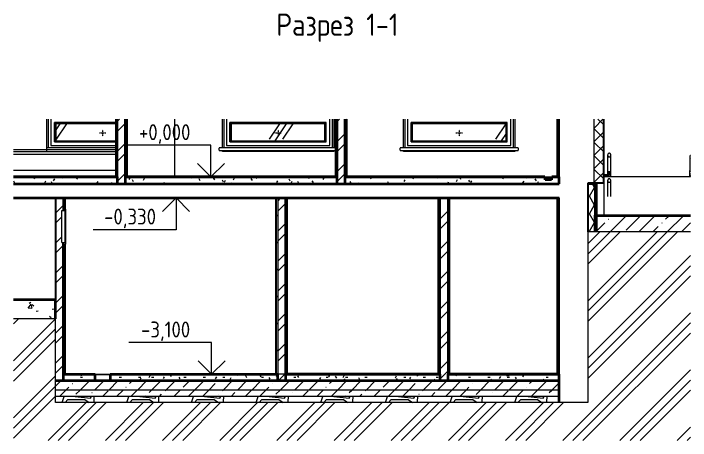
# Model space of a CAD drawing. Header units: millimetres. Extents: x -215207 to 92095, y -30385 to 123050.
# Drawn here: x -108453 to -97820, y 104036 to 110744 of the extents above; entities that cross this region are included whole.
import ezdxf

# ---------------------------------------------------------------- set-up
doc = ezdxf.new("R2010")
doc.units = ezdxf.units.MM
doc.linetypes.add('ADSK_Штриховая_ш2 п1_5', pattern=[4.5, 3, -1.5])
for name, color, linetype, lineweight in [('Балясины', 7, 'Continuous', 9), ('Воздухораспределители', 7, 'Continuous', 18), ('Высотные отметки', 7, 'Continuous', 9), ('Графика', 7, 'Continuous', 20), ('Каркас_Импост', 7, 'Continuous', 9), ('Лестницы', 7, 'Continuous', 9), ('Линии', 7, 'Continuous', 9), ('Оборудование', 7, 'Continuous', 20), ('Общие ребра', 7, 'Continuous', 18), ('Ограждение', 7, 'Continuous', 9), ('Окна', 7, 'Continuous', 9), ('Перекрытия', 7, 'Continuous', 18), ('Подоконник_Верхний брус', 7, 'Continuous', 9), ('Поручни', 7, 'Continuous', 9), ('Потолки', 7, 'Continuous', 9), ('Стены', 7, 'Continuous', 18), ('Стены разрез', 7, 'Continuous', 30), ('Стены штриховка', 7, 'Continuous', 9), ('Типовые аннотации', 7, 'Continuous', 20), ('Штриховка поверхностей', 7, 'Continuous', 9), ('Элементы узлов', 7, 'Continuous', 30)]:
    doc.layers.add(name, color=color, linetype=linetype, lineweight=lineweight)
doc.styles.add('GOST Common', font='GOST_Common.ttf', dxfattribs={"width": 0.9, "height": 250})
doc.styles.add('GOST Common_4', font='GOST_Common.ttf', dxfattribs={"width": 0.9, "height": 3.5})
pattern_1 = [(236.31, (23964.9, 2514.6), (-1777.996, -3556), [641.07, -5769.6]), (236.31, (24000.47, 2407.9), (-1777.996, -3556), [384.64, -6026.03]), (236.31, (23787.1, 2407.9), (-1777.996, -3556), [384.64, -6026.03])]
pattern_2 = [(0, (3544.09, 1600), (406.4, 101.6), [33.528, -271.272, 33.528, -271.272, -1625.6]), (0, (3544.09, 1600), (406.4, 101.6), [-609.6, 33.528, -576.072, 33.528, -271.272, -711.2]), (0, (3544.09, 1600), (406.4, 101.6), [-1524, 33.528, -169.672, 33.528, -474.472]), (120, (3696.49, 1650.8), (-291.1882, 301.1527), [33.528, -271.272, 33.528, -271.272, -1625.6]), (120, (3696.49, 1650.8), (-291.1882, 301.1527), [-609.6, 33.528, -576.072, 33.528, -271.272, -711.2]), (120, (3696.49, 1650.8), (-291.1882, 301.1527), [-1524, 33.528, -169.672, 33.528, -474.472]), (240, (3747.29, 1854), (-115.2118, -402.7527), [33.528, -271.272, 33.528, -271.272, -1625.6]), (240, (3747.29, 1854), (-115.2118, -402.7527), [-609.6, 33.528, -576.072, 33.528, -271.272, -711.2]), (240, (3747.29, 1854), (-115.2118, -402.7527), [-1524, 33.528, -169.672, 33.528, -474.472])]
pattern_3 = [(45, (3544.1, 1600), (-235.732, 235.732), []), (45, (3701.24, 1600), (-235.732, 235.732), [])]
pattern_4 = [(45, (3544.1, 1600), (-224.506, 224.506), []), (45, (3768.6, 1600), (-224.506, 224.506), [396.875, -79.375, 3.353, -76.022])]
pattern_5 = [(45, (3544.1, 1600), (-212.132, 212.132), [])]

# ---------------------------------------------------------------- blocks, each defined once
blk = doc.blocks.new('BIMLIB_Окно_Двустворчатое_VEKA_СФрамугойСнизу_ГОСТ30674_без линий - Ж_ОК-5_2220х1750-3833933-Разрез 2')
at = {"layer": 'Окна'}
h = blk.add_hatch(dxfattribs=at)
h.set_pattern_fill('FP_1', color=256, style=0, pattern_type=2)
h.set_pattern_definition(pattern_1)
h.paths.add_polyline_path([(19857, 568), (20299, 568), (20299, 835), (19357, 835), (19357, 568), (19691, 568)])
at = {"layer": 'Каркас_Импост'}
for p, q in [((19282, 906), (19282, 493)), ((19338, 549), (19338, 854)), ((19338, 854), (20299, 854)), ((19339, 853), (19338, 854)), ((19340, 852), (19339, 853)), ((19339, 853), (19339, 550)), ((20299, 853), (19339, 853)), ((19340, 852), (19340, 551)), ((20299, 852), (19340, 852)), ((19355, 566), (19355, 837)), ((19355, 837), (20299, 837)), ((19357, 835), (19355, 837)), ((19357, 835), (19357, 568)), ((20299, 835), (19357, 835)), ((19339, 550), (19338, 549)), ((19338, 549), (20299, 549)), ((19340, 551), (19339, 550)), ((19339, 550), (20299, 550)), ((19340, 551), (20299, 551)), ((19357, 568), (19355, 566)), ((19355, 566), (20299, 566)), ((19357, 568), (20299, 568)), ((19282, 493), (20299, 493))]:
    blk.add_line(p, q, dxfattribs=at)
at = {"layer": 'Окна'}
blk.add_line((19245, 455), (19245, 906), dxfattribs=at)
at = {"layer": 'Окна', "linetype": 'ADSK_Штриховая_ш2 п1_5'}
for p, q in [((20044, 690), (20144, 690)), ((20094, 740), (20094, 640))]:
    blk.add_line(p, q, dxfattribs=at)
at = {"layer": 'Подоконник_Верхний брус'}
blk.add_line((20299, 455), (19219, 455), dxfattribs=at)
blk = doc.blocks.new('BIMLIB_Окно_Двустворчатое_VEKA_СФрамугойСнизу_ГОСТ30674_без линий - Ж_ОК-5_2220х1750-V1-Разрез 2')
at = {"layer": 'Окна'}
h = blk.add_hatch(dxfattribs=at)
h.set_pattern_fill('FP_1', color=256, style=0, pattern_type=2)
h.set_pattern_definition(pattern_1)
h.paths.add_polyline_path([(25672, 568), (26431, 568), (26431, 835), (24957, 835), (24957, 568), (25506, 568)])
at = {"layer": 'Каркас_Импост'}
for p, q in [((24882, 906), (24882, 493)), ((24938, 549), (24938, 854)), ((24938, 854), (26450, 854)), ((24939, 853), (24938, 854)), ((24940, 852), (24939, 853)), ((24939, 853), (24939, 550)), ((26449, 853), (24939, 853)), ((24940, 852), (24940, 551)), ((26448, 852), (24940, 852)), ((26449, 853), (26448, 852)), ((26448, 551), (26448, 852)), ((26450, 854), (26449, 853)), ((26449, 550), (26449, 853)), ((26450, 549), (26450, 854)), ((26506, 493), (26506, 906)), ((24955, 566), (24955, 837)), ((24955, 837), (26433, 837)), ((24957, 835), (24955, 837)), ((24957, 835), (24957, 568)), ((26431, 835), (24957, 835)), ((26433, 837), (26431, 835)), ((26431, 568), (26431, 835)), ((26433, 566), (26433, 837)), ((24939, 550), (24938, 549)), ((24938, 549), (26450, 549)), ((24940, 551), (24939, 550)), ((24939, 550), (26449, 550)), ((24940, 551), (26448, 551)), ((24957, 568), (24955, 566)), ((24955, 566), (26433, 566)), ((24957, 568), (26431, 568)), ((26431, 568), (26433, 566)), ((26448, 551), (26449, 550)), ((26449, 550), (26450, 549)), ((24882, 493), (26506, 493))]:
    blk.add_line(p, q, dxfattribs=at)
at = {"layer": 'Окна'}
for p, q in [((24845, 455), (24845, 906)), ((26543, 906), (26543, 455))]:
    blk.add_line(p, q, dxfattribs=at)
at = {"layer": 'Окна', "linetype": 'ADSK_Штриховая_ш2 п1_5'}
for p, q in [((25644, 690), (25744, 690)), ((25694, 740), (25694, 640))]:
    blk.add_line(p, q, dxfattribs=at)
at = {"layer": 'Подоконник_Верхний брус'}
for p, q in [((26619, 455), (24769, 455)), ((24769, 455), (24769, 453)), ((24769, 420), (24769, 453)), ((26619, 453), (26619, 455)), ((26619, 453), (26619, 420)), ((24769, 420), (24769, 415)), ((24769, 415), (26619, 415)), ((26619, 415), (26619, 420))]:
    blk.add_line(p, q, dxfattribs=at)
blk = doc.blocks.new('BIMLIB_Окно_Двустворчатое_VEKA_СФрамугойСнизу_ГОСТ30674_без линий - Ж_ОК-5_2220х1750-V2-Разрез 2')
at = {"layer": 'Окна'}
h = blk.add_hatch(dxfattribs=at)
h.set_pattern_fill('FP_1', color=256, style=0, pattern_type=2)
h.set_pattern_definition(pattern_1)
h.paths.add_polyline_path([(22112, 568), (23586, 568), (23586, 835), (22112, 835), (22112, 590)])
at = {"layer": 'Каркас_Импост'}
for p, q in [((22037, 906), (22037, 493)), ((22093, 549), (22093, 854)), ((22093, 854), (23605, 854)), ((22094, 853), (22093, 854)), ((22095, 852), (22094, 853)), ((22094, 853), (22094, 550)), ((23604, 853), (22094, 853)), ((22095, 852), (22095, 551)), ((23603, 852), (22095, 852)), ((23604, 853), (23603, 852)), ((23603, 551), (23603, 852)), ((23605, 854), (23604, 853)), ((23604, 550), (23604, 853)), ((23605, 549), (23605, 854)), ((23661, 493), (23661, 906)), ((22110, 566), (22110, 837)), ((22110, 837), (23588, 837)), ((22112, 835), (22110, 837)), ((22112, 835), (22112, 568)), ((23586, 835), (22112, 835)), ((23588, 837), (23586, 835)), ((23586, 568), (23586, 835)), ((23588, 566), (23588, 837)), ((22094, 550), (22093, 549)), ((22093, 549), (23605, 549)), ((22095, 551), (22094, 550)), ((22094, 550), (23604, 550)), ((22095, 551), (23603, 551)), ((22112, 568), (22110, 566)), ((22110, 566), (23588, 566)), ((22112, 568), (23586, 568)), ((23586, 568), (23588, 566)), ((23603, 551), (23604, 550)), ((23604, 550), (23605, 549)), ((22037, 493), (23661, 493))]:
    blk.add_line(p, q, dxfattribs=at)
at = {"layer": 'Окна'}
for p, q in [((22000, 455), (22000, 906)), ((23698, 906), (23698, 455))]:
    blk.add_line(p, q, dxfattribs=at)
at = {"layer": 'Окна', "linetype": 'ADSK_Штриховая_ш2 п1_5'}
for p, q in [((22799, 690), (22899, 690)), ((22849, 740), (22849, 640))]:
    blk.add_line(p, q, dxfattribs=at)
at = {"layer": 'Подоконник_Верхний брус'}
for p, q in [((23749, 455), (21924, 455)), ((21924, 455), (21924, 453)), ((21924, 420), (21924, 453)), ((21924, 420), (21924, 415)), ((21924, 415), (23749, 415))]:
    blk.add_line(p, q, dxfattribs=at)
blk = doc.blocks.new('Ограждение - Ограждение-3893373-Разрез 2')
at = {"layer": 'Ограждение'}
for p in [(29316, 314), (29316, 89)]:
    blk.add_line(p, (29316, 94), dxfattribs=at)
at = {"layer": 'Поручни', "flags": 128}
for points in [[(29327, 338), (29327, 337), (29322, 333), (29319, 327), (29317, 321), (29316, 314)], [(29316, 314), (29317, 308), (29319, 301), (29322, 296), (29327, 291), (29327, 291)]]:
    blk.add_lwpolyline(points, dxfattribs=at)
blk = doc.blocks.new('Тип верхнего поручня - D50 шаг 75-6065768-Разрез 2')
at = {"layer": 'Ограждение', "flags": 128}
for points in [[(29316, 29), (29316, 29), (29316, 29), (29316, 29), (29316, 29), (29316, 29), (29316, 30), (29316, 30), (29316, 31), (29316, 31), (29316, 32), (29316, 32), (29316, 33), (29316, 34), (29316, 34), (29316, 35), (29316, 36), (29316, 37), (29316, 38), (29316, 39), (29316, 40), (29316, 41), (29316, 42), (29316, 43), (29316, 45), (29316, 46), (29316, 47), (29316, 48), (29316, 50), (29316, 51), (29316, 53), (29316, 54), (29316, 55), (29316, 57), (29316, 58), (29316, 60), (29316, 61), (29316, 63), (29316, 64), (29316, 66), (29316, 67), (29316, 69), (29316, 70), (29316, 72), (29316, 73), (29316, 75), (29316, 76), (29316, 78), (29316, 79), (29316, 80), (29316, 82), (29316, 83), (29316, 84), (29316, 86), (29316, 87), (29316, 88), (29316, 89), (29316, 91), (29316, 92), (29316, 93), (29316, 94), (29316, 95), (29316, 96), (29316, 97), (29316, 97), (29316, 98), (29316, 99), (29316, 100)], [(29316, 33), (29316, 32), (29316, 31), (29316, 31), (29316, 30), (29316, 30), (29316, 30), (29316, 29), (29316, 29), (29316, 29), (29316, 29), (29316, 29), (29316, 29)], [(29327, 8), (29327, 8), (29326, 9), (29325, 9), (29325, 10), (29324, 10), (29323, 11), (29322, 12), (29322, 13), (29321, 13), (29321, 14), (29320, 15), (29319, 16), (29319, 17), (29319, 18), (29318, 19), (29318, 20), (29317, 20), (29317, 21), (29317, 22), (29317, 23), (29316, 24), (29316, 25), (29316, 26), (29316, 27), (29316, 28), (29316, 29)]]:
    blk.add_lwpolyline(points, dxfattribs=at)
at = {"layer": 'Ограждение'}
for centre, major_axis, start_param, end_param in [((29341, 100), (-25, 0), 0, 0.260566), ((29341, 33), (25, 0), 2.160492, 4.122693), ((29341, 100), (25, 0), 3.403392, 3.663252), ((29341, 100), (25, 0), 3.665191, 4.122693)]:
    blk.add_ellipse(centre, major_axis=major_axis, ratio=0.894427, start_param=start_param, end_param=end_param, dxfattribs=at)
blk = doc.blocks.new('Тип верхнего поручня - Верхний поручень_Внутренний_-3893376-Разрез 2')
at = {"layer": 'Ограждение'}
for p in [(29316, 314), (29316, 89)]:
    blk.add_line(p, (29316, 94), dxfattribs=at)
at = {"layer": 'Ограждение', "flags": 128}
for points in [[(29327, 338), (29327, 337), (29322, 333), (29319, 327), (29317, 321), (29316, 314)], [(29316, 314), (29317, 308), (29319, 301), (29322, 296), (29327, 291), (29327, 291)]]:
    blk.add_lwpolyline(points, dxfattribs=at)
blk = doc.blocks.new('Ограждение - Ограждение-4427602-Разрез 2')
at = {"layer": 'Поручни', "lineweight": 9}
for p, q in [((20299, 424), (18694, 424)), ((18694, 400), (20299, 400)), ((20299, 350), (18694, 350)), ((20299, 100), (18694, 100))]:
    blk.add_line(p, q, dxfattribs=at)
blk = doc.blocks.new('Решетка - ячеистая гладкая Grent-5751233-Разрез 2')
at = {"layer": 'Оборудование', "lineweight": 9}
h = blk.add_hatch(dxfattribs=at)
h.set_pattern_fill('FP_11', color=256, style=0, pattern_type=2)
h.set_pattern_definition([(0, (27094.023, -11), (0, 30), []), (90, (27094.023, -11), (-30, 2e-15), [])])
h.paths.add_polyline_path([(27149, -22), (27149, 0), (27039, 0), (27039, -22)])
at = {"layer": 'Оборудование'}
for p, q in [((27039, 0), (27149, 0)), ((27039, -22), (27039, 0)), ((27149, -22), (27039, -22)), ((27149, 0), (27149, -22))]:
    blk.add_line(p, q, dxfattribs=at)
blk = doc.blocks.new('ADSK_Решетка вентиляционная жалюзийная_Вытяжная1 - Решетка вытяжная_Однорядная-6109785-Разрез 2')
at = {"layer": 'Воздухораспределители'}
for p, q in [((19454, -1030), (19454, -530)), ((19454, -530), (19504, -530)), ((19504, -1055), (19504, -505)), ((19504, -505), (19509, -505)), ((19509, -505), (19509, -1055)), ((19454, -1030), (19504, -1030)), ((19504, -1055), (19509, -1055))]:
    blk.add_line(p, q, dxfattribs=at)
blk = doc.blocks.new('Ограждение - Ограждение-6253361-Разрез 2')
at = {"layer": 'Ограждение'}
for p, q in [((28026, 342), (28026, 34)), ((28076, 0), (28076, 342)), ((28026, 20), (28026, 0)), ((28026, -58), (28026, -306)), ((28076, -306), (28076, -58))]:
    blk.add_line(p, q, dxfattribs=at)
at = {"layer": 'Поручни', "flags": 128}
for points in [[(28076, 342), (28075, 349), (28073, 355), (28070, 361), (28065, 365), (28060, 368), (28054, 370), (28048, 370), (28042, 368), (28037, 365), (28032, 361), (28029, 355), (28027, 349), (28026, 342)], [(28026, 342), (28027, 336), (28029, 329), (28032, 324), (28037, 319), (28042, 316), (28048, 315), (28054, 315), (28060, 316), (28065, 319), (28070, 324), (28073, 329), (28075, 336), (28076, 342)], [(28076, -58), (28075, -51), (28073, -45), (28070, -39), (28065, -35), (28060, -32), (28054, -30), (28048, -30), (28042, -32), (28037, -35), (28032, -39), (28029, -45), (28027, -51), (28026, -58)], [(28026, -58), (28027, -64), (28029, -71), (28032, -76), (28037, -81), (28042, -84), (28048, -85), (28054, -85), (28060, -84), (28065, -81), (28070, -76), (28073, -71), (28075, -64), (28076, -58)]]:
    blk.add_lwpolyline(points, dxfattribs=at)
blk = doc.blocks.new('Тип перил - Перила_Внутренний_-6253388-Разрез 2')
at = {"layer": 'Ограждение'}
for p, q in [((28026, 342), (28026, 34)), ((28076, 0), (28076, 342)), ((28026, 20), (28026, 0))]:
    blk.add_line(p, q, dxfattribs=at)
at = {"layer": 'Ограждение', "flags": 128}
for points in [[(28076, 342), (28075, 349), (28073, 355), (28070, 361), (28065, 365), (28060, 368), (28054, 370), (28048, 370), (28042, 368), (28037, 365), (28032, 361), (28029, 355), (28027, 349), (28026, 342)], [(28026, 342), (28027, 336), (28029, 329), (28032, 324), (28037, 319), (28042, 316), (28048, 315), (28054, 315), (28060, 316), (28065, 319), (28070, 324), (28073, 329), (28075, 336), (28076, 342)]]:
    blk.add_lwpolyline(points, dxfattribs=at)
blk = doc.blocks.new('Тип перил - Перила_Внутренний_-6253401-Разрез 2')
at = {"layer": 'Ограждение'}
for p, q in [((28026, -58), (28026, -306)), ((28076, -306), (28076, -58))]:
    blk.add_line(p, q, dxfattribs=at)
at = {"layer": 'Ограждение', "flags": 128}
for points in [[(28076, -58), (28075, -51), (28073, -45), (28070, -39), (28065, -35), (28060, -32), (28054, -30), (28048, -30), (28042, -32), (28037, -35), (28032, -39), (28029, -45), (28027, -51), (28026, -58)], [(28026, -58), (28027, -64), (28029, -71), (28032, -76), (28037, -81), (28042, -84), (28048, -85), (28054, -85), (28060, -84), (28065, -81), (28070, -76), (28073, -71), (28075, -64), (28076, -58)]]:
    blk.add_lwpolyline(points, dxfattribs=at)
blk = doc.blocks.new('ADSK_Ограждение_Опоры_Г_образная - D15 высота60 консоль80-16089-Разрез 2')
at = {"layer": 'Ограждение'}
for p, q in [((28036, 34), (27971, 34)), ((27971, 34), (27971, 19)), ((27971, 19), (28036, 19)), ((28044, 87), (28044, 42)), ((28059, 42), (28059, 87))]:
    blk.add_line(p, q, dxfattribs=at)
at = {"layer": 'Ограждение', "flags": 128}
for points in [[(28036, 19), (28037, 19), (28038, 20), (28039, 20), (28040, 20), (28040, 20), (28041, 20), (28042, 20), (28043, 21), (28044, 21), (28045, 21), (28046, 22), (28046, 22), (28047, 22), (28048, 23), (28049, 23), (28049, 24), (28050, 24), (28051, 25), (28052, 26), (28052, 26), (28053, 27), (28053, 28), (28054, 28), (28054, 29), (28055, 30), (28055, 31), (28056, 31), (28056, 32), (28057, 33), (28057, 34), (28057, 35), (28058, 35), (28058, 36), (28058, 37), (28058, 38), (28058, 39), (28058, 40), (28058, 41), (28059, 42), (28059, 42)], [(28044, 42), (28044, 42), (28043, 41), (28043, 41), (28043, 41), (28043, 40), (28043, 40), (28043, 40), (28043, 40), (28043, 39), (28043, 39), (28043, 39), (28043, 38), (28043, 38), (28042, 38), (28042, 38), (28042, 37), (28042, 37), (28042, 37), (28041, 37), (28041, 37), (28041, 36), (28041, 36), (28041, 36), (28040, 36), (28040, 36), (28040, 35), (28040, 35), (28039, 35), (28039, 35), (28039, 35), (28038, 35), (28038, 35), (28038, 35), (28038, 35), (28037, 35), (28037, 35), (28037, 34), (28036, 34), (28036, 34), (28036, 34)]]:
    blk.add_lwpolyline(points, dxfattribs=at)
blk = doc.blocks.new('Ограждение - Ограждение-6671668-Разрез 2')
at = {"layer": 'Поручни', "lineweight": 9}
for p, q in [((19219, 400), (19219, 424)), ((20299, 424), (19219, 424)), ((19219, 400), (20299, 400))]:
    blk.add_line(p, q, dxfattribs=at)
blk = doc.blocks.new('Высотные отметки - Стрелка вниз-12094-Разрез 2')
at = {"layer": 'Типовые аннотации'}
for p, q in [((21546, -330), (20946, -330)), ((21246, -330), (21034, -542)), ((21246, -330), (21246, -830)), ((21246, -330), (21458, -542)), ((21246, -830), (19946, -830))]:
    blk.add_line(p, q, dxfattribs=at)
blk = doc.blocks.new('Высотные отметки - Стрелка вверх-12093-Разрез 2')
at = {"layer": 'Типовые аннотации'}
for p, q in [((21805, -2600), (20505, -2600)), ((21805, -3100), (21805, -2600)), ((21805, -3100), (21593, -2888)), ((21805, -3100), (22017, -2888)), ((22105, -3100), (21505, -3100))]:
    blk.add_line(p, q, dxfattribs=at)
blk = doc.blocks.new('Разрез 1-1 новый')
at = {"layer": 'Лестницы'}
h = blk.add_hatch(dxfattribs=at)
h.set_pattern_fill('FP_4', color=256, style=0, pattern_type=2)
h.set_pattern_definition(pattern_3)
h.paths.add_polyline_path([(9309, -285), (9973, -285), (9973, -270), (8460, -270), (8460, -285), (8976, -285)])
h = blk.add_hatch(dxfattribs=at)
h.set_pattern_fill('FP_8', color=256, style=0, pattern_type=2)
h.set_pattern_definition(pattern_4)
h.paths.add_polyline_path([(9973, -533), (9973, -285), (8460, -285), (8460, -533), (9309, -533)])
at = {"layer": 'Перекрытия', "lineweight": 9}
h = blk.add_hatch(dxfattribs=at)
h.set_pattern_fill('FP_4', color=256, style=0, pattern_type=2)
h.set_pattern_definition(pattern_3)
h.paths.add_polyline_path([(-660, 320), (975, 320), (975, 330), (-660, 330)])
h = blk.add_hatch(dxfattribs=at)
h.set_pattern_fill('FP_3', color=256, style=0, pattern_type=2)
h.set_pattern_definition(pattern_2)
h.paths.add_polyline_path([(-660, 317), (975, 317), (975, 320), (-660, 320)])
h = blk.add_hatch(dxfattribs=at)
h.set_pattern_fill('FP_4', color=256, style=0, pattern_type=2)
h.set_pattern_definition(pattern_3)
h.paths.add_polyline_path([(7795, 320), (7910, 320), (7910, 330), (7795, 330), (7795, 320)])
h.paths.add_polyline_path([(1095, 320), (4425, 320), (4425, 330), (1095, 330)])
h.paths.add_polyline_path([(7685, 320), (7685, 330), (4545, 330), (4545, 320), (7647, 320)])
h = blk.add_hatch(dxfattribs=at)
h.set_pattern_fill('FP_3', color=256, style=0, pattern_type=2)
h.set_pattern_definition(pattern_2)
h.paths.add_polyline_path([(7795, 317), (7910, 317), (7910, 320), (7795, 320), (7795, 317)])
h.paths.add_polyline_path([(2995, 317), (4425, 317), (4425, 320), (1095, 320), (1095, 317), (2663, 317)])
h.paths.add_polyline_path([(7685, 317), (7685, 320), (4545, 320), (4545, 317), (7647, 317)])
h = blk.add_hatch(dxfattribs=at)
h.set_pattern_fill('FP_3', color=256, style=0, pattern_type=2)
h.set_pattern_definition(pattern_2)
h.paths.add_polyline_path([(-660, 220), (975, 220), (975, 317), (-660, 317)])
h = blk.add_hatch(dxfattribs=at)
h.set_pattern_fill('FP_3', color=256, style=0, pattern_type=2)
h.set_pattern_definition(pattern_2)
h.paths.add_polyline_path([(4545, 220), (7910, 220), (7910, 314), (7795, 314), (7795, 308), (7790, 308), (7790, 281), (7690, 281), (7690, 308), (7685, 308), (7685, 314), (4545, 314)])
h.paths.add_polyline_path([(1334, 220), (4425, 220), (4425, 314), (1095, 314), (1095, 220)])
h = blk.add_hatch(dxfattribs=at)
h.set_pattern_fill('FP_6', color=256, style=0, pattern_type=2)
h.set_pattern_definition([(50, (3544.1, 1600), (728.737, -63.756), [76.2, -838.2]), (355, (3544.1, 1600), (-140.97, 764.23), [60.96, -670.56]), (100.451, (3604.8, 1594.7), (587.77, 700.47), [64.76, -712.36]), (46.184, (3544.1, 1803.2), (1084.32, -168.17), [114.3, -1257.3]), (96.636, (3634.4, 1789.2), (949.61, 989.7), [97.14, -1068.54]), (351.184, (3544.1, 1803.2), (949.62, 989.7), [91.44, -1005.84]), (21, (3645.7, 1752.4), (606.46, -409.06), [76.2, -838.2]), (326, (3645.7, 1752.4), (247.21, 736.75), [60.96, -670.56]), (71.451, (3696.2, 1718.3), (853.67, 327.685), [64.76, -712.36]), (37.5, (3544.1, 1600), (12.355, 338.22), [33.528, -628.904, 33.528, -647.192, -673.1]), (37.5, (3544.1, 1600), (12.355, 338.22), [-1343.15, 33.53, -639.57]), (7.5, (3544.1, 1600), (267.28, 400.722), [33.528, -354.584, 33.528, -613.664, -256.54]), (7.5, (3544.1, 1600), (267.28, 400.722), [-1035.304, 33.53, -223.01]), (327.5, (3317.52, 1600), (542.363, -22.915), [33.528, -220.472, 33.528, -758.952, -1051.56]), (327.5, (3317.52, 1600), (542.363, -22.915), [-1046.48, 33.53, -1018.03]), (317.5, (3215.9, 1600), (592.517, 101.707), [33.53, -296.67, 33.53, -492.76, -746.76]), (317.5, (3215.9, 1600), (592.517, 101.707), [-856.49, 33.53, -713.23])])
h.paths.add_polyline_path([(0, -1900), (0, -1600), (-660, -1600), (-660, -1900)])
h = blk.add_hatch(dxfattribs=at)
h.set_pattern_fill('FP_8', color=256, style=0, pattern_type=2)
h.set_pattern_definition(pattern_4)
h.paths.add_polyline_path([(4657, -3020), (7910, -3020), (7910, -2870), (0, -2870), (0, -3020), (1998, -3020)])
h = blk.add_hatch(dxfattribs=at)
h.set_pattern_fill('FP_4', color=256, style=0, pattern_type=2)
h.set_pattern_definition(pattern_3)
h.paths.add_polyline_path([(620, -2785), (620, -2775), (120, -2770), (120, -2780)])
h.paths.add_polyline_path([(860, -2785), (3490, -2780), (3490, -2770), (860, -2775)])
h = blk.add_hatch(dxfattribs=at)
h.set_pattern_fill('FP_3', color=256, style=0, pattern_type=2)
h.set_pattern_definition(pattern_2)
h.paths.add_polyline_path([(620, -2788), (620, -2785), (120, -2780), (120, -2783)])
h.paths.add_polyline_path([(860, -2788), (3490, -2783), (3490, -2780), (860, -2785)])
h = blk.add_hatch(dxfattribs=at)
h.set_pattern_fill('FP_3', color=256, style=0, pattern_type=2)
h.set_pattern_definition(pattern_2)
h.paths.add_polyline_path([(3490, -2870), (3490, -2786), (860, -2791), (860, -2870), (1998, -2870)])
h.paths.add_polyline_path([(120, -2870), (620, -2870), (620, -2791), (120, -2786)])
h = blk.add_hatch(dxfattribs=at)
h.set_pattern_fill('FP_4', color=256, style=0, pattern_type=2)
h.set_pattern_definition(pattern_3)
h.paths.add_polyline_path([(3610, -2780), (6040, -2780), (6040, -2770), (3610, -2770)])
h = blk.add_hatch(dxfattribs=at)
h.set_pattern_fill('FP_3', color=256, style=0, pattern_type=2)
h.set_pattern_definition(pattern_2)
h.paths.add_polyline_path([(6040, -2783), (6040, -2780), (3610, -2780), (3610, -2783), (4657, -2783)])
h = blk.add_hatch(dxfattribs=at)
h.set_pattern_fill('FP_3', color=256, style=0, pattern_type=2)
h.set_pattern_definition(pattern_2)
h.paths.add_polyline_path([(3610, -2870), (6040, -2870), (6040, -2786), (3610, -2786)])
h = blk.add_hatch(dxfattribs=at)
h.set_pattern_fill('FP_4', color=256, style=0, pattern_type=2)
h.set_pattern_definition(pattern_3)
h.paths.add_polyline_path([(6160, -2780), (7910, -2780), (7910, -2770), (6160, -2770)])
h = blk.add_hatch(dxfattribs=at)
h.set_pattern_fill('FP_3', color=256, style=0, pattern_type=2)
h.set_pattern_definition(pattern_2)
h.paths.add_polyline_path([(7910, -2783), (7910, -2780), (6160, -2780), (6160, -2783), (7315, -2783)])
h = blk.add_hatch(dxfattribs=at)
h.set_pattern_fill('FP_3', color=256, style=0, pattern_type=2)
h.set_pattern_definition(pattern_2)
h.paths.add_polyline_path([(7910, -2870), (7910, -2786), (6160, -2786), (6160, -2870), (7315, -2870)])
h = blk.add_hatch(dxfattribs=at)
h.set_pattern_fill('FP_9', color=256, style=0, pattern_type=2)
h.set_pattern_definition([(45, (3544.09, 1600), (84.1903, 308.6967), [396.875, -79.375, 3.353, -76.022])])
h.paths.add_polyline_path([(7315, -3120), (7910, -3120), (7910, -3020), (0, -3020), (0, -3120), (4657, -3120)])
h = blk.add_hatch(dxfattribs=at)
h.set_pattern_fill('FP_7', color=256, style=0, pattern_type=2)
h.set_pattern_definition([(228.013, (4275.61, 2616), (-8127.9666, -9144.0297), [136.69, -13532.193]), (184.97, (4184.17, 2514.4), (12191.99547, 1016.05502), [234.562, -23221.62]), (132.51, (3950.49, 2494.08), (10159.9124, -11176.07977), [165.393, -16373.89]), (267.274, (3554.25, 2240.08), (1015.88953, 20320.00577), [213.602, -21146.575]), (292.834, (3544.09, 2026.72), (-5080.07417, 12191.9701), [209.453, -20735.923]), (357.274, (3625.37, 1833.68), (-20320.00577, 1015.88953), [213.602, -21146.575]), (37.694, (3838.728, 1823.52), (-13208.04272, -10159.9446), [282.477, -27965.247]), (72.255, (4062.25, 1996.24), (7112.1275, 22351.9589), [266.688, -26402.102]), (121.43, (4143.53, 2250.24), (-8128.10005, 13207.93827), [214.325, -21218.218]), (175.236, (4031.77, 2433.12), (11175.9941, -1016.0697), [244.685, -11989.575]), (222.397, (3787.928, 2453.44), (-12192.08559, -11175.9073), [316.43, -31326.71]), (138.814, (4560.09, 2229.92), (-7111.9922, 6096.0098), [108, -10692.226]), (171.469, (4478.81, 2301.04), (13207.99153, -2032.05404), [205.473, -20341.855]), (225, (4275.6, 2331.5), (1e-13, -1016), [143.68, -1293.16]), (203.199, (4204.49, 2453.44), (5079.9856, 2032.0367), [77.38, -7660.25]), (291.801, (4133.37, 2422.96), (-1015.9787, 3048.007), [109.43, -5361.9]), (30.964, (4174, 2321.36), (3047.9913, 2032.0134), [177.73, -5746.52]), (161.565, (4326.4, 2412.8), (2031.999, -1016.002), [128.51, -3084.36]), (16.389, (3544.09, 2422.96), (10160.02837, 3047.90387), [180.035, -17823.53]), (70.346, (3716.81, 2473.76), (-4064.0339, -11175.988), [151.04, -14952.887]), (293.199, (4326.41, 2616), (-2032.0367, 5079.9856), [154.75, -7582.87]), (343.61, (4387.37, 2473.76), (-10159.97517, 3048.0812), [180.035, -17823.53]), (339.444, (3544.09, 1793.04), (-5080.0015, 2031.9962), [173.614, -8507.094]), (294.775, (3706.65, 1732.08), (-5079.9732, 11176.0126), [145.47, -14401.437]), (66.801, (4336.57, 1600), (2032.0367, 5079.9856), [154.75, -7582.87]), (17.354, (4397.53, 1742.24), (-13208.0015, -4063.99474), [170.313, -16860.95]), (69.444, (3838.73, 1600), (-2031.9962, -5080.0015), [86.81, -8593.9]), (101.31, (4275.6, 1600), (-1016.005, 4063.999), [51.81, -5128.8]), (165.964, (4265.45, 1650.8), (3048.004, -1015.988), [209.45, -3979.62]), (186.009, (4062.25, 1701.6), (10159.99987, 1015.9998), [194.107, -19216.546]), (303.69, (4174, 2229.92), (-1015.998, 2032.002), [146.53, -3516.71]), (353.157, (4255.29, 2108), (17271.99206, -2032.06884), [255.823, -25326.404]), (60.945, (4509.29, 2077.52), (-4064.0497, -7111.9723), [104.603, -10355.757]), (90, (4560.1, 2169), (-1016, 1016), [60.96, -955.04]), (120.256, (4041.93, 1732.08), (4063.9449, -7112.031), [141.147, -13973.576]), (48.013, (3970.81, 1854), (8127.9666, 9144.0297), [273.377, -13395.505]), (0, (4153.7, 2057.2), (1016, 1016), [264.16, -751.84]), (325.305, (4417.85, 2057.2), (-10160.01873, 7111.9732), [160.644, -15903.726]), (254.055, (4549.93, 1965.76), (-1015.9713, -4064.0072), [147.93, -7248.66]), (207.646, (4509.29, 1823.52), (-19303.99578, -10160.00796), [240.858, -23844.986]), (175.426, (4295.93, 1711.76), (-13207.9993, 1016.01778), [254.812, -25226.34])])
h.paths.add_polyline_path([(1998, -3217), (7910, -3217), (7910, -3120), (0, -3120), (0, -3217)])
at = {"layer": 'Стены разрез', "lineweight": 9}
h = blk.add_hatch(dxfattribs=at)
h.set_pattern_fill('FP_4', color=256, style=0, pattern_type=2)
h.set_pattern_definition(pattern_3)
h.paths.add_polyline_path([(1095, 220), (1095, 1236), (975, 1236), (975, 220), (1001, 220)])
h = blk.add_hatch(dxfattribs=at)
h.set_pattern_fill('FP_10', color=256, style=0, pattern_type=2)
h.set_pattern_definition(pattern_5)
h.paths.add_polyline_path([(1095, 330), (1125, 330), (1125, 1236), (1095, 1236), (1095, 605)])
h = blk.add_hatch(dxfattribs=at)
h.set_pattern_fill('FP_10', color=256, style=0, pattern_type=2)
h.set_pattern_definition(pattern_5)
h.paths.add_polyline_path([(4395, 330), (4425, 330), (4425, 1236), (4395, 1236), (4395, 605)])
h = blk.add_hatch(dxfattribs=at)
h.set_pattern_fill('FP_4', color=256, style=0, pattern_type=2)
h.set_pattern_definition(pattern_3)
h.paths.add_polyline_path([(4425, 220), (4545, 220), (4545, 1236), (4425, 1236), (4425, 605)])
h = blk.add_hatch(dxfattribs=at)
h.set_pattern_fill('FP_10', color=256, style=0, pattern_type=2)
h.set_pattern_definition(pattern_5)
h.paths.add_polyline_path([(4575, 330), (4575, 1236), (4545, 1236), (4545, 330)])
h = blk.add_hatch(dxfattribs=at)
h.set_pattern_fill('FP_10', color=256, style=0, pattern_type=2)
h.set_pattern_definition(pattern_5)
h.paths.add_polyline_path([(7910, 330), (7910, 1236), (7880, 1236), (7880, 330)])
h = blk.add_hatch(dxfattribs=at)
h.set_pattern_fill('FP_2', color=256, style=0, pattern_type=2)
h.set_pattern_definition([(45, (3544.09, 1600), (-106.066, 106.066), []), (135, (3544.09, 1600), (-106.066, -106.066), [])])
h.paths.add_polyline_path([(8610, 230), (8610, 1236), (8460, 1236), (8460, 230)])
h = blk.add_hatch(dxfattribs=at)
h.set_pattern_fill('FP_3', color=256, style=0, pattern_type=2)
h.set_pattern_definition(pattern_2)
h.paths.add_polyline_path([(8612, 230), (8612, 1236), (8610, 1236), (8610, 230)])
h = blk.add_hatch(dxfattribs=at)
h.set_pattern_fill('FP_5', color=256, style=0, pattern_type=2)
h.set_pattern_definition([(0, (3544.09, 1600), (238.125, 137.482), [158.75, -317.5]), (120, (3544.09, 1600), (-238.1254, 137.4813), [158.75, -317.5]), (60, (3544.09, 1600), (-0.0004, 274.9633), [0, -317.5, 158.75, 0])])
h.paths.add_polyline_path([(8470, -533), (8470, 230), (8360, 230), (8360, -533)])
h = blk.add_hatch(dxfattribs=at)
h.set_pattern_fill('FP_4', color=256, style=0, pattern_type=2)
h.set_pattern_definition(pattern_3)
h.paths.add_polyline_path([(8497, -533), (8500, -533), (8500, 230), (8485, 230), (8485, -533)])
h = blk.add_hatch(dxfattribs=at)
h.set_pattern_fill('FP_4', color=256, style=0, pattern_type=2)
h.set_pattern_definition(pattern_3)
h.paths.add_polyline_path([(120, -2870), (120, -700), (100, -700), (100, -200), (120, -200), (120, 0), (0, 0), (0, -2870)])
h = blk.add_hatch(dxfattribs=at)
h.set_pattern_fill('FP_10', color=256, style=0, pattern_type=2)
h.set_pattern_definition(pattern_5)
h.paths.add_polyline_path([(120, -2770), (150, -2770), (150, -700), (120, -700), (120, -1288)])
h.paths.add_polyline_path([(150, -200), (150, 0), (120, 0), (120, -200)])
h = blk.add_hatch(dxfattribs=at)
h.set_pattern_fill('FP_10', color=256, style=0, pattern_type=2)
h.set_pattern_definition(pattern_5)
h.paths.add_polyline_path([(3490, -2770), (3490, 0), (3460, 0), (3460, -2770)])
h = blk.add_hatch(dxfattribs=at)
h.set_pattern_fill('FP_4', color=256, style=0, pattern_type=2)
h.set_pattern_definition(pattern_3)
h.paths.add_polyline_path([(3490, -2870), (3610, -2870), (3610, 0), (3490, 0), (3490, -2770)])
h = blk.add_hatch(dxfattribs=at)
h.set_pattern_fill('FP_10', color=256, style=0, pattern_type=2)
h.set_pattern_definition(pattern_5)
h.paths.add_polyline_path([(3640, -2770), (3640, 0), (3610, 0), (3610, -2770)])
h = blk.add_hatch(dxfattribs=at)
h.set_pattern_fill('FP_10', color=256, style=0, pattern_type=2)
h.set_pattern_definition(pattern_5)
h.paths.add_polyline_path([(6040, -2770), (6040, 0), (6010, 0), (6010, -2770)])
h = blk.add_hatch(dxfattribs=at)
h.set_pattern_fill('FP_4', color=256, style=0, pattern_type=2)
h.set_pattern_definition(pattern_3)
h.paths.add_polyline_path([(6040, -2870), (6160, -2870), (6160, 0), (6040, 0), (6040, -1288)])
h = blk.add_hatch(dxfattribs=at)
h.set_pattern_fill('FP_10', color=256, style=0, pattern_type=2)
h.set_pattern_definition(pattern_5)
h.paths.add_polyline_path([(6190, -2770), (6190, 0), (6160, 0), (6160, -2770)])
h = blk.add_hatch(dxfattribs=at)
h.set_pattern_fill('FP_10', color=256, style=0, pattern_type=2)
h.set_pattern_definition(pattern_5)
h.paths.add_polyline_path([(7910, -2770), (7910, 0), (7880, 0), (7880, -2770)])
at = {"layer": 'Штриховка поверхностей', "lineweight": 9}
h = blk.add_hatch(dxfattribs=at)
h.set_pattern_fill('FP_12', color=256, style=0, pattern_type=2)
h.set_pattern_definition([(0, (5104.9802, -2784.432), (0, 2.174), []), (90, (5105, -2784.43), (-600, 4e-14), [])])
h.paths.add_polyline_path([(620, -2775), (860, -2775), (3460, -2770), (150, -2770), (564, -2774)])
at = {"layer": 'Элементы узлов', "lineweight": 9, "true_color": 0x804040}
h = blk.add_hatch(dxfattribs=at)
h.set_pattern_fill('FP_13', color=17, style=0, pattern_type=2)
h.set_pattern_definition([(45, (3544.1, 1600), (-449.013, 449.013), []), (45, (3702.84, 1600), (0, 898.026), []), (45, (3385.34, 1600), (0, 898.026), [])])
h.paths.add_polyline_path([(9973, -3812), (9973, -533), (8360, -533), (8360, -3217), (0, -3217), (0, -1900), (-660, -1900), (-660, -3812), (9360, -3812)])
at = {"layer": 'Высотные отметки'}
for p, q in [((2645, 330), (2440, 330)), ((3111, 330), (2645, 330)), ((2853, -2770), (2451, -2770)), ((3764, -2770), (2853, -2770))]:
    blk.add_line(p, q, dxfattribs=at)
at = {"layer": 'Высотные отметки', "lineweight": 20}
for p, q in [((1966, 0), (1892, 0)), ((2283, 0), (1966, 0))]:
    blk.add_line(p, q, dxfattribs=at)
at = {"layer": 'Лестницы', "lineweight": 18}
for p, q in [((9973, -270), (8460, -270)), ((8460, -270), (8460, -285)), ((9973, -285), (8460, -285)), ((8460, -285), (8460, -533)), ((8460, -285), (9973, -285))]:
    blk.add_line(p, q, dxfattribs=at)
at = {"layer": 'Линии'}
for p, q in [((8360, -533), (8360, -3217)), ((9973, -533), (8360, -533)), ((0, -1900), (-660, -1900)), ((0, -3217), (0, -1900)), ((8360, -3217), (0, -3217))]:
    blk.add_line(p, q, dxfattribs=at)
at = {"layer": 'Общие ребра'}
for p, q in [((975, 320), (-660, 320)), ((4425, 320), (1095, 320)), ((7685, 320), (4545, 320)), ((7910, 320), (7795, 320)), ((975, 317), (-660, 317)), ((4425, 317), (1095, 317)), ((4425, 314), (1095, 314)), ((7685, 317), (4545, 317)), ((7685, 314), (4545, 314)), ((7910, 317), (7795, 317)), ((7910, 314), (7795, 314)), ((620, -2785), (120, -2780)), ((620, -2788), (120, -2783)), ((620, -2791), (120, -2786)), ((3490, -2780), (860, -2785)), ((3490, -2783), (860, -2788)), ((3490, -2786), (860, -2791)), ((6040, -2780), (3610, -2780)), ((6040, -2783), (3610, -2783)), ((6040, -2786), (3610, -2786)), ((7910, -2780), (6160, -2780)), ((7910, -2783), (6160, -2783)), ((7910, -2786), (6160, -2786)), ((7910, -3020), (0, -3020)), ((7910, -3120), (0, -3120))]:
    blk.add_line(p, q, dxfattribs=at)
at = {"layer": 'Перекрытия', "lineweight": 40}
for p, q in [((975, 330), (-660, 330)), ((975, 220), (975, 330)), ((4425, 330), (1095, 330)), ((1095, 330), (1095, 220)), ((4425, 220), (4425, 330)), ((7685, 330), (4545, 330)), ((4545, 330), (4545, 220)), ((7910, 330), (7795, 330)), ((7910, 220), (7910, 330)), ((-660, 220), (7910, 220)), ((7690, 281), (7690, 308)), ((7790, 281), (7690, 281)), ((7790, 308), (7790, 281)), ((-660, 0), (7910, 0)), ((0, -1600), (-660, -1600)), ((0, -1900), (0, -1600)), ((0, -2870), (7910, -2870)), ((620, -2775), (120, -2770)), ((120, -2770), (120, -2870)), ((620, -2870), (620, -2775)), ((3490, -2770), (860, -2775)), ((860, -2775), (860, -2870)), ((3490, -2870), (3490, -2770)), ((6040, -2770), (3610, -2770)), ((3610, -2770), (3610, -2870)), ((6040, -2870), (6040, -2770)), ((7910, -2770), (6160, -2770)), ((6160, -2770), (6160, -2870)), ((7910, -2870), (7910, -2770)), ((7910, -3217), (7910, -2870))]:
    blk.add_line(p, q, dxfattribs=at)
at = {"layer": 'Перекрытия'}
blk.add_line((860, -2775), (620, -2775), dxfattribs=at)
at = {"layer": 'Потолки'}
for p, q in [((6010, -10), (3640, -10)), ((7880, -10), (6190, -10))]:
    blk.add_line(p, q, dxfattribs=at)
at = {"layer": 'Стены'}
for p, q in [((-135, 754), (-135, 1236)), ((1875, 330), (1875, 1236)), ((2620, 785), (2620, 1236)), ((4370, 1236), (4370, 785)), ((5465, 785), (5465, 1236)), ((7215, 1236), (7215, 785)), ((8460, 230), (8460, 1236)), ((2620, 730), (2620, 745)), ((4370, 745), (4370, 730)), ((5465, 730), (5465, 745)), ((7215, 745), (7215, 730)), ((4370, 730), (2620, 730)), ((7215, 730), (5465, 730)), ((9973, 330), (8612, 330)), ((8612, 230), (8612, -270)), ((150, -2770), (3460, -2770))]:
    blk.add_line(p, q, dxfattribs=at)
at = {"layer": 'Стены разрез'}
for p, q in [((945, 1236), (945, 330)), ((1095, 330), (1095, 1236)), ((1125, 330), (1125, 1236)), ((4395, 1236), (4395, 330)), ((4425, 1236), (4425, 330)), ((4545, 330), (4545, 1236)), ((4575, 330), (4575, 1236)), ((7880, 1236), (7880, 330)), ((7910, 220), (7910, 1236)), ((8612, 230), (8612, 1236)), ((8360, 230), (8360, -533)), ((8612, 230), (8360, 230)), ((8360, 220), (8460, 220)), ((8460, 220), (8460, 230)), ((8500, -533), (8500, 230)), ((0, 0), (0, -1600)), ((120, 0), (120, -200)), ((150, -175), (150, 0)), ((3460, 0), (3460, -2770)), ((3610, -2770), (3610, 0)), ((3640, -2770), (3640, 0)), ((6010, 0), (6010, -2770)), ((6040, -2770), (6040, 0)), ((6190, -2770), (6190, 0)), ((7880, 0), (7880, -2770)), ((7910, -2870), (7910, 0)), ((7910, 0), (7910, 0)), ((120, -2770), (120, -700)), ((150, -2770), (150, -725)), ((120, -2770), (150, -2770)), ((3460, -2770), (3490, -2770))]:
    blk.add_line(p, q, dxfattribs=at)
at = {"layer": 'Стены штриховка'}
for p, q in [((975, 1236), (975, 330)), ((8610, 1236), (8610, 230)), ((8470, -533), (8470, 230)), ((8485, -533), (8485, 230)), ((3490, 0), (3490, -2770)), ((6160, -2770), (6160, 0))]:
    blk.add_line(p, q, dxfattribs=at)
at = {"layer": 'Балясины'}
blk.add_blockref('Ограждение - Ограждение-3893373-Разрез 2', (-19354, 330), dxfattribs=at)
at = {"layer": 'Воздухораспределители'}
blk.add_blockref('ADSK_Решетка вентиляционная жалюзийная_Вытяжная1 - Решетка вытяжная_Однорядная-6109785-Разрез 2', (-19354, 330), dxfattribs=at)
at = {"layer": 'Высотные отметки', "lineweight": 20}
blk.add_blockref('Высотные отметки - Стрелка вверх-12093-Разрез 2', (-19365, 3430), dxfattribs=at)
at = {"layer": 'Оборудование'}
blk.add_blockref('Решетка - ячеистая гладкая Grent-5751233-Разрез 2', (-19354, 330), dxfattribs=at)
at = {"layer": 'Ограждение'}
for name in ['Ограждение - Ограждение-6253361-Разрез 2', 'Тип перил - Перила_Внутренний_-6253388-Разрез 2', 'Тип верхнего поручня - Верхний поручень_Внутренний_-3893376-Разрез 2', 'Тип верхнего поручня - D50 шаг 75-6065768-Разрез 2', 'ADSK_Ограждение_Опоры_Г_образная - D15 высота60 консоль80-16089-Разрез 2', 'Тип перил - Перила_Внутренний_-6253401-Разрез 2']:
    blk.add_blockref(name, (-19354, 330), dxfattribs=at)
at = {"layer": 'Окна'}
for name in ['BIMLIB_Окно_Двустворчатое_VEKA_СФрамугойСнизу_ГОСТ30674_без линий - Ж_ОК-5_2220х1750-3833933-Разрез 2', 'BIMLIB_Окно_Двустворчатое_VEKA_СФрамугойСнизу_ГОСТ30674_без линий - Ж_ОК-5_2220х1750-V2-Разрез 2', 'BIMLIB_Окно_Двустворчатое_VEKA_СФрамугойСнизу_ГОСТ30674_без линий - Ж_ОК-5_2220х1750-V1-Разрез 2']:
    blk.add_blockref(name, (-19354, 330), dxfattribs=at)
at = {"layer": 'Поручни', "lineweight": 9}
for name in ['Ограждение - Ограждение-4427602-Разрез 2', 'Ограждение - Ограждение-6671668-Разрез 2']:
    blk.add_blockref(name, (-19354, 330), dxfattribs=at)
at = {"layer": 'Типовые аннотации'}
for name in ['Высотные отметки - Стрелка вниз-12094-Разрез 2', 'Высотные отметки - Стрелка вверх-12093-Разрез 2']:
    blk.add_blockref(name, (-19354, 330), dxfattribs=at)
at = {"layer": 'Высотные отметки', "char_height": 250, "attachment_point": 1, "line_spacing_factor": 1.022761, "style": 'GOST Common'}
for s, insert, width in [('+0,000', (1311, 1157), 1028.82), ('-3,100', (1343, -1943), 977.53)]:
    blk.add_mtext(s, dxfattribs=dict(at, insert=insert, width=width))
at = {"layer": 'Высотные отметки', "lineweight": 20, "insert": (763, -169), "char_height": 250, "width": 1028.82, "attachment_point": 1, "line_spacing_factor": 1.022761, "style": 'GOST Common'}
blk.add_mtext('-0,330', dxfattribs=at)

msp = doc.modelspace()

# ---------------------------------------------------------------- block references
msp.add_blockref('Разрез 1-1 новый', (-107793.2, 107848.2))

# ---------------------------------------------------------------- texts
at = {"layer": 'Графика', "insert": (-103366.3, 110744.1), "char_height": 350, "width": 7640.414, "attachment_point": 2, "line_spacing_factor": 1.022761, "style": 'GOST Common_4'}
msp.add_mtext('Разрез 1-1', dxfattribs=at)

doc.saveas('drawing.dxf')
